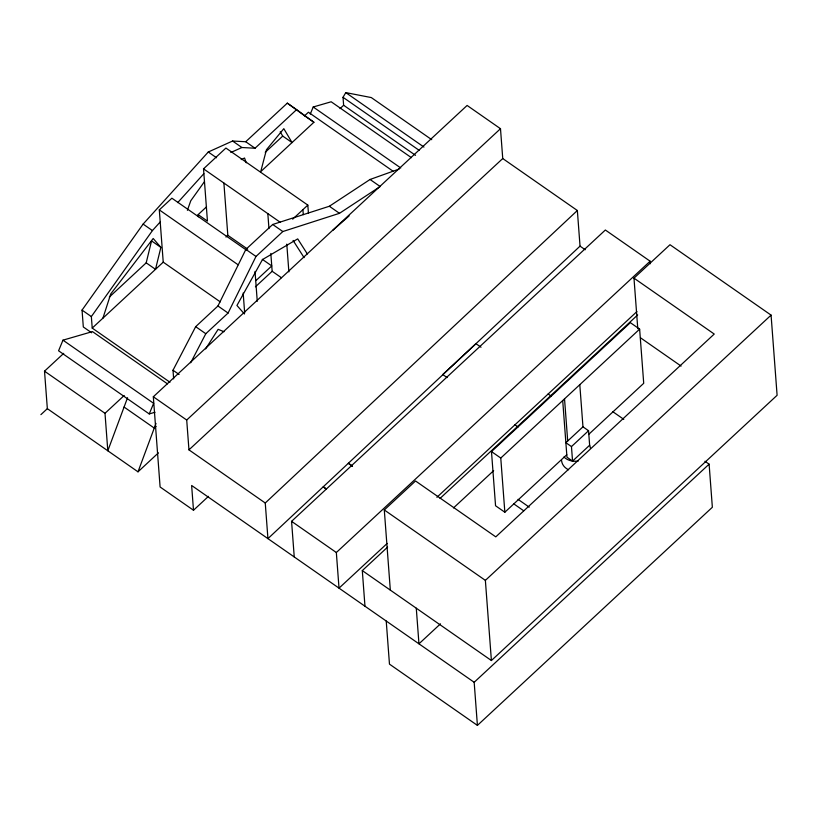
<?xml version="1.0" encoding="UTF-8"?>
<svg xmlns="http://www.w3.org/2000/svg" width="818" height="818" viewBox="0 0 818 818"><rect width="100%" height="100%" fill="white"/><g stroke="black" fill="none" stroke-linecap="round" stroke-linejoin="round"><path stroke-width="1.23" d="M146.197 262.844L151.555 240.901L160.87 247.384L155.502 269.326L146.197 262.844L109.295 297.108M102.925 318.151L110.767 293.897L153.191 238.498L160.87 247.384M187.394 210.328L190.768 200.768L204.48 181.616M127.547 397.722L107.812 450.79L105.001 413.305L44.52 371.178L63.712 353.366M44.52 371.178L47.342 408.663L138.007 471.822L156.003 423.417M167.496 383.867L92.465 331.597L62.976 340.165L58.579 350.779L149.244 413.928L155.011 412.252M149.244 413.928L153.641 403.315L62.976 340.165M310.278 114.07L313.212 106.994L331.178 101.78L411.413 157.669M173.661 378.928L173.007 370.237L195.676 326.668L217.946 305.983L245.87 249.398L272.701 224.48L329.347 206.259L370.053 179.479L399.123 169.05M190.686 362.773L205.799 333.724L228.079 313.038L255.993 256.453L282.834 231.535L339.48 213.314L380.186 186.535L370.053 179.479M415.534 155.338L343.632 105.256L343.028 97.301L345.779 92.608L371.29 97.567L431.74 139.673M205.604 348.908L218.14 329.327L223.999 331.74M91.667 332.793L83.313 326.965L82.045 310.104L143.119 224.091L208.273 152.005L232.588 141.023L245.717 141.739L255.032 148.232L296.617 109.622L313.907 122.271L260.717 171.657L266.443 149.755L283.815 128.671L292.046 142.567L282.731 136.085L280.206 131.8M169.98 382.251L92.219 328.09L91.35 316.586L152.434 230.574L160.216 221.964M177.71 202.608L203.876 173.661M577.355 210.512L580.034 246.136L267.936 538.633L265.257 503.009L577.355 210.512L502.743 158.539L500.493 128.712L467.109 105.45L153.324 396.771L160.103 486.986L193.498 510.248L208.488 496.332M220.257 301.873L163.232 262.159L159.305 209.889L171.892 198.201L246.555 250.206M206.535 206.831L198.13 214.623L207.445 221.116L203.518 168.845L225.911 148.048L307.824 205.103L308.417 212.997M245.717 141.739L287.302 103.14L296.617 109.622M265.226 152.332L282.731 136.085M287.302 103.14L304.593 115.788L308.417 112.24L393.346 171.402M92.219 328.09L163.232 262.159M340.022 108.61L343.632 105.256M225.962 237.036L227.823 235.308L223.887 183.038M40.9 414.644L47.342 408.663M292.68 219.152L307.824 205.103M105.001 413.305L124.183 395.493M255.952 280.584L271.76 265.911L262.343 259.347M255.421 286.821L272.159 271.279L270.819 253.468M332.865 230.277L349.092 215.932M156.074 426.393L154.265 428.08L124.08 407.047M265.257 503.009L188.958 449.859L186.708 420.033L500.493 128.712M138.007 471.822L158.447 452.845M188.958 449.859L502.743 158.539M294.245 556.956L291.566 521.332L605.351 230.011L650.126 261.208L650.32 263.754M387.19 543.428L339.02 588.152L336.341 552.518L650.126 261.208M390.329 590.126L384.296 509.962L415.524 480.974L495.78 536.864L714.237 334.051L633.981 278.151L669.993 244.725L771.077 315.124L777.1 395.288L491.403 660.525L362.302 570.596L387.589 547.119M436.894 497.293L636.925 311.576M440.043 498.428L637.682 314.94M566.782 454.726L504.849 512.221L495.555 505.759L491.485 451.577L630.351 322.66L639.635 329.133L643.715 383.305L588.541 434.522M504.849 512.221L500.769 458.049L639.635 329.133M453.509 507.917L493.653 470.657M582.968 426.832L565.872 442.702L571.465 446.587L572.549 461.096L589.645 445.227L588.551 430.728L582.968 426.832L579.798 384.685M571.465 446.587L588.551 430.728M491.403 660.525L485.371 580.371L771.077 315.124M440.483 623.837L418.959 643.827L416.28 608.203M709.114 464.164L712.355 507.262L477.415 725.392L474.174 682.284L709.114 464.164L704.952 461.26M241.198 159.592L244.541 158.017L246.249 162.792M230.829 152.506L241.893 147.516L255.032 148.232M580.034 246.136L585.218 249.756M345.779 92.608L423.939 147.056M343.028 97.301L419.102 150.287M313.212 106.994L400.748 167.966M640.443 337.762L681.087 366.075M304.593 115.788L313.907 122.271M329.347 206.259L339.48 213.314M232.588 141.023L241.893 147.516M612.61 411.566L623.786 419.337M208.273 152.005L216.555 157.772M481.035 347.221L475.953 343.683L442.722 374.532L447.098 377.579M548.162 393.99L551.281 396.157M203.518 168.845L280.247 222.291M272.701 224.48L282.834 231.535M572.549 461.096L566.966 457.201L562.702 400.554M514.941 424.828L518.05 426.996M227.823 235.308L247.701 249.153M245.87 249.398L255.993 256.453M272.159 271.279L281.402 277.711M159.305 209.889L238.099 264.776M491.485 451.577L500.769 458.049M143.119 224.091L152.434 230.574M518.05 499.358L529.215 507.14M513.561 503.714L523.714 510.79M217.946 305.983L228.079 313.038M195.676 326.668L205.799 333.724M384.296 509.962L485.371 580.371M173.007 370.237L179.081 374.47M82.045 310.104L91.35 316.586M153.324 396.771L186.708 420.033M291.566 521.332L336.341 552.518M474.174 682.284L191.637 485.483L193.498 510.248M477.415 725.392L389.47 664.134L386.229 621.036M244.439 313.979L236.944 305.472L262.476 259.572L297.711 238.887L307.333 253.938M293.079 240.431L304.081 257.629M633.981 278.151L637.784 328.724M564.532 398.857L567.702 441.004M362.302 570.596L364.971 606.23M302.905 209.664L303.284 214.643M286.791 244.132L288.877 271.862M267.834 213.641L268.948 228.58M255.022 271.433L257.261 301.3M243.171 293.048L244.674 312.977M198.13 214.623L198.293 216.77M568.551 469.777A14.806 11.933 -4.3 0 1 561.577 460.473M578.326 460.984A14.806 11.933 -4.3 0 1 563.95 457.006M589.645 445.227A14.806 11.933 -4.3 0 1 590.361 448.274M352.466 466.137L348.335 463.285L352.456 466.148M326.3 488.949L323.212 486.833L326.28 488.97"/></g></svg>
